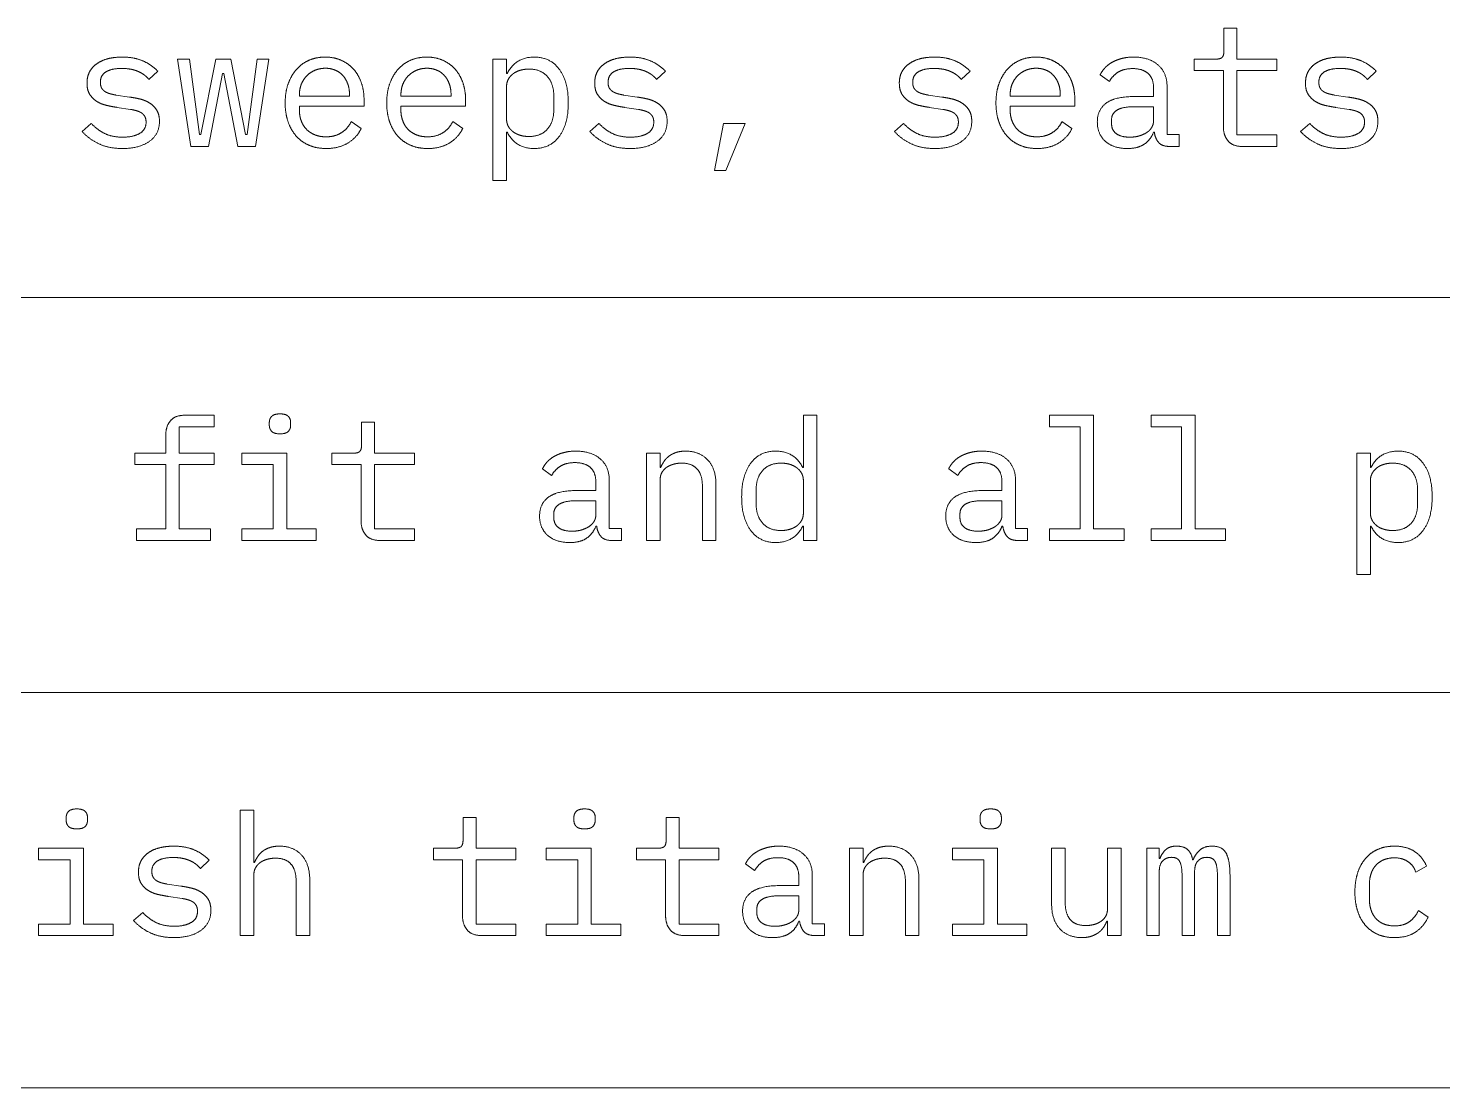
# Model space of a CAD drawing. Header units: millimetres. Extents: x 22 to 584, y 11 to 410.
# Drawn here: x 501.66 to 526.74, y 30.35 to 49.12 of the extents above; entities that cross this region are included whole.
import ezdxf

# ---------------------------------------------------------------- set-up
doc = ezdxf.new("R2010")
doc.units = ezdxf.units.MM
doc.layers.add('dims', color=7, linetype='Continuous', lineweight=5)

msp = doc.modelspace()

# ---------------------------------------------------------------- linework, layer by layer
at = {"layer": 'dims'}
for p, q in [((522.858, 49.122), (522.858, 48.717)), ((523.089, 49.122), (522.858, 49.122)), ((523.089, 48.576), (523.089, 49.122)), ((504.306, 48.576), (504.543, 47.028)), ((504.519, 48.576), (504.306, 48.576)), ((504.696, 47.238), (504.519, 48.576)), ((504.987, 48.576), (504.723, 47.238)), ((505.251, 48.576), (504.987, 48.576)), ((505.515, 47.238), (505.251, 48.576)), ((505.719, 48.576), (505.542, 47.238)), ((505.689, 47.028), (505.926, 48.576)), ((505.926, 48.576), (505.719, 48.576)), ((509.901, 48.576), (509.901, 46.428)), ((510.141, 48.576), (509.901, 48.576)), ((510.141, 48.324), (510.141, 48.576)), ((522.333, 48.576), (522.333, 48.372)), ((522.717, 48.576), (522.333, 48.576)), ((523.794, 48.576), (523.089, 48.576)), ((523.794, 48.372), (523.794, 48.576)), ((503.802, 48.216), (503.958, 48.363)), ((504.855, 47.028), (505.107, 48.324)), ((505.107, 48.324), (505.131, 48.324)), ((505.131, 48.324), (505.377, 47.028)), ((510.153, 48.324), (510.141, 48.324)), ((512.802, 48.216), (512.958, 48.363)), ((518.202, 48.216), (518.358, 48.363)), ((520.665, 48.3), (520.827, 48.18)), ((522.333, 48.372), (522.849, 48.372)), ((522.849, 48.372), (522.849, 47.382)), ((523.089, 48.372), (523.794, 48.372)), ((523.089, 47.232), (523.089, 48.372)), ((525.402, 48.216), (525.558, 48.363)), ((503.457, 47.904), (503.214, 47.94)), ((506.469, 47.922), (506.469, 47.943)), ((507.357, 47.922), (506.469, 47.922)), ((507.357, 47.955), (507.357, 47.922)), ((508.269, 47.922), (508.269, 47.943)), ((509.157, 47.922), (508.269, 47.922)), ((509.157, 47.955), (509.157, 47.922)), ((510.141, 47.523), (510.141, 48.081)), ((510.978, 47.934), (510.978, 47.67)), ((512.457, 47.904), (512.214, 47.94)), ((517.857, 47.904), (517.614, 47.94)), ((519.069, 47.922), (519.069, 47.943)), ((519.957, 47.922), (519.069, 47.922)), ((519.957, 47.955), (519.957, 47.922)), ((521.61, 47.913), (521.28, 47.913)), ((521.61, 48.066), (521.61, 47.913)), ((521.85, 47.238), (521.85, 48.09)), ((525.057, 47.904), (524.814, 47.94)), ((503.235, 47.721), (503.478, 47.685)), ((506.469, 47.742), (507.615, 47.742)), ((506.469, 47.67), (506.469, 47.742)), ((507.615, 47.742), (507.615, 47.856)), ((508.269, 47.742), (509.415, 47.742)), ((508.269, 47.67), (508.269, 47.742)), ((509.415, 47.742), (509.415, 47.856)), ((512.235, 47.721), (512.478, 47.685)), ((517.635, 47.721), (517.878, 47.685)), ((519.069, 47.742), (520.215, 47.742)), ((519.069, 47.67), (519.069, 47.742)), ((520.215, 47.742), (520.215, 47.856)), ((521.28, 47.733), (521.61, 47.733)), ((521.61, 47.733), (521.61, 47.478)), ((524.835, 47.721), (525.078, 47.685)), ((502.779, 47.436), (502.617, 47.295)), ((507.564, 47.349), (507.387, 47.469)), ((509.364, 47.349), (509.187, 47.469)), ((511.779, 47.436), (511.617, 47.295)), ((513.987, 47.436), (513.828, 46.605)), ((514.374, 47.436), (513.987, 47.436)), ((514.029, 46.605), (514.374, 47.436)), ((517.179, 47.436), (517.017, 47.295)), ((520.164, 47.349), (519.987, 47.469)), ((520.866, 47.436), (520.866, 47.499)), ((524.379, 47.436), (524.217, 47.295)), ((504.723, 47.238), (504.696, 47.238)), ((505.542, 47.238), (505.515, 47.238)), ((510.141, 47.28), (510.153, 47.28)), ((510.141, 46.428), (510.141, 47.28)), ((521.61, 47.28), (521.625, 47.28)), ((522.066, 47.238), (521.85, 47.238)), ((522.066, 47.028), (522.066, 47.238)), ((523.794, 47.232), (523.089, 47.232)), ((523.794, 47.028), (523.794, 47.232)), ((504.543, 47.028), (504.855, 47.028)), ((505.377, 47.028), (505.689, 47.028)), ((521.901, 47.028), (522.066, 47.028)), ((523.191, 47.028), (523.794, 47.028)), ((509.901, 46.428), (510.141, 46.428)), ((513.828, 46.605), (514.029, 46.605)), ((423.223, 44.35), (566.75, 44.35)), ((504.961, 42.266), (504.442, 42.266)), ((504.961, 42.062), (504.961, 42.266)), ((505.936, 42.137), (505.936, 42.089)), ((506.314, 42.089), (506.314, 42.137)), ((507.571, 42.14), (507.571, 41.735)), ((507.802, 42.14), (507.571, 42.14)), ((507.802, 41.594), (507.802, 42.14)), ((515.404, 42.266), (515.404, 41.342)), ((515.644, 42.266), (515.404, 42.266)), ((515.644, 40.046), (515.644, 42.266)), ((519.769, 42.266), (519.769, 42.062)), ((520.549, 42.266), (519.769, 42.266)), ((520.549, 40.25), (520.549, 42.266)), ((521.569, 42.266), (521.569, 42.062)), ((522.349, 42.266), (521.569, 42.266)), ((522.349, 40.25), (522.349, 42.266)), ((504.1, 41.912), (504.1, 41.594)), ((504.34, 42.062), (504.961, 42.062)), ((504.34, 41.594), (504.34, 42.062)), ((519.769, 42.062), (520.309, 42.062)), ((520.309, 42.062), (520.309, 40.25)), ((521.569, 42.062), (522.109, 42.062)), ((522.109, 42.062), (522.109, 40.25)), ((503.549, 41.594), (503.549, 41.39)), ((504.1, 41.594), (503.549, 41.594)), ((503.549, 41.39), (504.1, 41.39)), ((504.1, 41.39), (504.1, 40.25)), ((504.961, 41.594), (504.34, 41.594)), ((504.34, 41.39), (504.961, 41.39)), ((504.34, 40.25), (504.34, 41.39)), ((504.961, 41.39), (504.961, 41.594)), ((505.447, 41.594), (505.447, 41.39)), ((506.245, 41.594), (505.447, 41.594)), ((505.447, 41.39), (506.005, 41.39)), ((506.005, 41.39), (506.005, 40.25)), ((506.245, 40.25), (506.245, 41.594)), ((507.046, 41.594), (507.046, 41.39)), ((507.43, 41.594), (507.046, 41.594)), ((507.046, 41.39), (507.562, 41.39)), ((507.562, 41.39), (507.562, 40.4)), ((508.507, 41.594), (507.802, 41.594)), ((507.802, 41.39), (508.507, 41.39)), ((507.802, 40.25), (507.802, 41.39)), ((508.507, 41.39), (508.507, 41.594)), ((512.624, 41.594), (512.624, 40.046)), ((512.864, 41.594), (512.624, 41.594)), ((512.864, 41.342), (512.864, 41.594)), ((525.214, 41.594), (525.214, 39.446)), ((525.454, 41.594), (525.214, 41.594)), ((525.454, 41.342), (525.454, 41.594)), ((510.779, 41.318), (510.94, 41.198)), ((512.875, 41.342), (512.864, 41.342)), ((515.404, 41.342), (515.392, 41.342)), ((517.979, 41.318), (518.14, 41.198)), ((525.466, 41.342), (525.454, 41.342)), ((511.724, 40.931), (511.394, 40.931)), ((511.724, 41.084), (511.724, 40.931)), ((511.963, 40.256), (511.963, 41.108)), ((512.864, 40.046), (512.864, 41.12)), ((513.614, 40.997), (513.614, 40.046)), ((513.854, 40.046), (513.854, 41.039)), ((514.567, 40.688), (514.567, 40.952)), ((515.404, 41.099), (515.404, 40.541)), ((518.924, 40.931), (518.594, 40.931)), ((518.924, 41.084), (518.924, 40.931)), ((519.164, 40.256), (519.164, 41.108)), ((525.454, 40.541), (525.454, 41.099)), ((526.291, 40.952), (526.291, 40.688)), ((511.394, 40.751), (511.724, 40.751)), ((511.724, 40.751), (511.724, 40.496)), ((518.594, 40.751), (518.924, 40.751)), ((518.924, 40.751), (518.924, 40.496)), ((510.979, 40.454), (510.979, 40.517)), ((518.179, 40.454), (518.179, 40.517)), ((503.579, 40.25), (503.579, 40.046)), ((504.1, 40.25), (503.579, 40.25)), ((504.892, 40.25), (504.34, 40.25)), ((504.892, 40.046), (504.892, 40.25)), ((505.447, 40.25), (505.447, 40.046)), ((506.005, 40.25), (505.447, 40.25)), ((506.767, 40.25), (506.245, 40.25)), ((506.767, 40.046), (506.767, 40.25)), ((508.507, 40.25), (507.802, 40.25)), ((508.507, 40.046), (508.507, 40.25)), ((511.724, 40.298), (511.739, 40.298)), ((512.179, 40.256), (511.963, 40.256)), ((512.179, 40.046), (512.179, 40.256)), ((515.392, 40.298), (515.404, 40.298)), ((515.404, 40.298), (515.404, 40.046)), ((518.924, 40.298), (518.939, 40.298)), ((519.379, 40.256), (519.164, 40.256)), ((519.379, 40.046), (519.379, 40.256)), ((519.769, 40.25), (519.769, 40.046)), ((520.309, 40.25), (519.769, 40.25)), ((521.089, 40.25), (520.549, 40.25)), ((521.089, 40.046), (521.089, 40.25)), ((521.569, 40.25), (521.569, 40.046)), ((522.109, 40.25), (521.569, 40.25)), ((522.889, 40.25), (522.349, 40.25)), ((522.889, 40.046), (522.889, 40.25)), ((525.454, 40.298), (525.466, 40.298)), ((525.454, 39.446), (525.454, 40.298)), ((503.579, 40.046), (504.892, 40.046)), ((505.447, 40.046), (506.767, 40.046)), ((507.904, 40.046), (508.507, 40.046)), ((512.014, 40.046), (512.179, 40.046)), ((512.624, 40.046), (512.864, 40.046)), ((513.614, 40.046), (513.854, 40.046)), ((515.404, 40.046), (515.644, 40.046)), ((519.214, 40.046), (519.379, 40.046)), ((519.769, 40.046), (521.089, 40.046)), ((521.569, 40.046), (522.889, 40.046)), ((525.214, 39.446), (525.454, 39.446)), ((423.223, 37.35), (566.75, 37.35)), ((502.335, 35.137), (502.335, 35.089)), ((502.713, 35.089), (502.713, 35.137)), ((505.422, 35.266), (505.422, 33.046)), ((505.662, 35.266), (505.422, 35.266)), ((505.662, 34.342), (505.662, 35.266)), ((509.37, 35.14), (509.37, 34.735)), ((509.601, 35.14), (509.37, 35.14)), ((509.601, 34.594), (509.601, 35.14)), ((511.335, 35.137), (511.335, 35.089)), ((511.713, 35.089), (511.713, 35.137)), ((512.97, 35.14), (512.97, 34.735)), ((513.201, 35.14), (512.97, 35.14)), ((513.201, 34.594), (513.201, 35.14)), ((518.535, 35.137), (518.535, 35.089)), ((518.913, 35.089), (518.913, 35.137)), ((501.846, 34.594), (501.846, 34.39)), ((502.644, 34.594), (501.846, 34.594)), ((501.846, 34.39), (502.404, 34.39)), ((502.404, 34.39), (502.404, 33.25)), ((502.644, 33.25), (502.644, 34.594)), ((504.714, 34.234), (504.87, 34.381)), ((508.845, 34.594), (508.845, 34.39)), ((509.229, 34.594), (508.845, 34.594)), ((508.845, 34.39), (509.361, 34.39)), ((509.361, 34.39), (509.361, 33.4)), ((510.306, 34.594), (509.601, 34.594)), ((509.601, 34.39), (510.306, 34.39)), ((509.601, 33.25), (509.601, 34.39)), ((510.306, 34.39), (510.306, 34.594)), ((510.846, 34.594), (510.846, 34.39)), ((511.644, 34.594), (510.846, 34.594)), ((510.846, 34.39), (511.404, 34.39)), ((511.404, 34.39), (511.404, 33.25)), ((511.644, 33.25), (511.644, 34.594)), ((512.445, 34.594), (512.445, 34.39)), ((512.829, 34.594), (512.445, 34.594)), ((512.445, 34.39), (512.961, 34.39)), ((512.961, 34.39), (512.961, 33.4)), ((513.906, 34.594), (513.201, 34.594)), ((513.201, 34.39), (513.906, 34.39)), ((513.201, 33.25), (513.201, 34.39)), ((513.906, 34.39), (513.906, 34.594)), ((516.222, 34.594), (516.222, 33.046)), ((516.462, 34.594), (516.222, 34.594)), ((516.462, 34.342), (516.462, 34.594)), ((518.046, 34.594), (518.046, 34.39)), ((518.844, 34.594), (518.046, 34.594)), ((518.046, 34.39), (518.604, 34.39)), ((518.604, 34.39), (518.604, 33.25)), ((518.844, 33.25), (518.844, 34.594)), ((519.804, 34.594), (519.804, 33.601)), ((520.044, 34.594), (519.804, 34.594)), ((520.044, 33.643), (520.044, 34.594)), ((520.794, 34.594), (520.794, 33.52)), ((521.034, 34.594), (520.794, 34.594)), ((521.034, 33.046), (521.034, 34.594)), ((521.49, 34.594), (521.49, 33.046)), ((521.712, 34.594), (521.49, 34.594)), ((521.712, 34.414), (521.712, 34.594)), ((521.724, 34.414), (521.712, 34.414)), ((522.312, 34.387), (522.303, 34.387)), ((505.674, 34.342), (505.662, 34.342)), ((505.662, 33.046), (505.662, 34.12)), ((514.377, 34.318), (514.539, 34.198)), ((515.562, 33.256), (515.562, 34.108)), ((516.474, 34.342), (516.462, 34.342)), ((516.462, 33.046), (516.462, 34.12)), ((521.712, 33.046), (521.712, 34.183)), ((522.339, 33.046), (522.339, 34.183)), ((522.966, 33.046), (522.966, 34.12)), ((526.26, 34.171), (526.452, 34.273)), ((504.369, 33.922), (504.126, 33.958)), ((506.412, 33.997), (506.412, 33.046)), ((506.652, 33.046), (506.652, 34.039)), ((515.322, 33.931), (514.992, 33.931)), ((515.322, 34.084), (515.322, 33.931)), ((517.212, 33.997), (517.212, 33.046)), ((517.452, 33.046), (517.452, 34.039)), ((522.117, 34.081), (522.117, 33.046)), ((522.744, 34.081), (522.744, 33.046)), ((525.438, 33.688), (525.438, 33.952)), ((504.147, 33.739), (504.39, 33.703)), ((514.992, 33.751), (515.322, 33.751)), ((515.322, 33.751), (515.322, 33.496)), ((503.691, 33.454), (503.529, 33.313)), ((514.578, 33.454), (514.578, 33.517)), ((526.476, 33.37), (526.305, 33.487)), ((501.846, 33.25), (501.846, 33.046)), ((502.404, 33.25), (501.846, 33.25)), ((503.166, 33.25), (502.644, 33.25)), ((503.166, 33.046), (503.166, 33.25)), ((510.306, 33.25), (509.601, 33.25)), ((510.306, 33.046), (510.306, 33.25)), ((510.846, 33.25), (510.846, 33.046)), ((511.404, 33.25), (510.846, 33.25)), ((512.166, 33.25), (511.644, 33.25)), ((512.166, 33.046), (512.166, 33.25)), ((513.906, 33.25), (513.201, 33.25)), ((513.906, 33.046), (513.906, 33.25)), ((515.322, 33.298), (515.337, 33.298)), ((515.778, 33.256), (515.562, 33.256)), ((515.778, 33.046), (515.778, 33.256)), ((518.046, 33.25), (518.046, 33.046)), ((518.604, 33.25), (518.046, 33.25)), ((519.366, 33.25), (518.844, 33.25)), ((519.366, 33.046), (519.366, 33.25)), ((520.782, 33.298), (520.794, 33.298)), ((520.794, 33.298), (520.794, 33.046)), ((501.846, 33.046), (503.166, 33.046)), ((505.422, 33.046), (505.662, 33.046)), ((506.412, 33.046), (506.652, 33.046)), ((509.703, 33.046), (510.306, 33.046)), ((510.846, 33.046), (512.166, 33.046)), ((513.303, 33.046), (513.906, 33.046)), ((515.613, 33.046), (515.778, 33.046)), ((516.222, 33.046), (516.462, 33.046)), ((517.212, 33.046), (517.452, 33.046)), ((518.046, 33.046), (519.366, 33.046)), ((520.794, 33.046), (521.034, 33.046)), ((521.49, 33.046), (521.712, 33.046)), ((522.117, 33.046), (522.339, 33.046)), ((522.744, 33.046), (522.966, 33.046)), ((423.223, 30.35), (566.75, 30.35))]:
    msp.add_line(p, q, dxfattribs=at)
for points in [[(522.826, 48.607), (522.858, 48.639), (522.858, 48.717)], [(502.75, 48.352), (502.797, 48.438), (502.881, 48.496)], [(502.881, 48.496), (502.965, 48.555), (503.079, 48.584)], [(503.319, 48.411), (503.136, 48.411), (503.038, 48.348)], [(503.079, 48.584), (503.193, 48.612), (503.328, 48.612)], [(503.499, 48.393), (503.421, 48.411), (503.319, 48.411)], [(503.328, 48.612), (503.538, 48.612), (503.692, 48.546)], [(503.635, 48.346), (503.577, 48.375), (503.499, 48.393)], [(503.692, 48.546), (503.847, 48.48), (503.958, 48.363)], [(506.415, 48.391), (506.508, 48.498), (506.638, 48.555)], [(506.638, 48.555), (506.769, 48.612), (506.928, 48.612)], [(506.928, 48.414), (506.829, 48.414), (506.745, 48.378)], [(506.928, 48.612), (507.084, 48.612), (507.211, 48.555)], [(507.103, 48.381), (507.024, 48.414), (506.928, 48.414)], [(507.211, 48.555), (507.339, 48.498), (507.429, 48.398)], [(507.429, 48.398), (507.519, 48.297), (507.567, 48.159)], [(508.215, 48.391), (508.308, 48.498), (508.438, 48.555)], [(508.438, 48.555), (508.569, 48.612), (508.728, 48.612)], [(508.728, 48.414), (508.629, 48.414), (508.545, 48.378)], [(508.728, 48.612), (508.884, 48.612), (509.011, 48.555)], [(508.903, 48.381), (508.824, 48.414), (508.728, 48.414)], [(509.011, 48.555), (509.139, 48.498), (509.229, 48.398)], [(509.229, 48.398), (509.319, 48.297), (509.367, 48.159)], [(510.153, 48.324), (510.303, 48.612), (510.63, 48.612)], [(510.537, 48.399), (510.456, 48.399), (510.384, 48.378)], [(510.862, 48.271), (510.747, 48.399), (510.537, 48.399)], [(510.63, 48.612), (510.915, 48.612), (511.075, 48.399)], [(511.075, 48.399), (511.236, 48.186), (511.236, 47.802)], [(511.75, 48.352), (511.797, 48.438), (511.881, 48.496)], [(511.881, 48.496), (511.965, 48.555), (512.079, 48.584)], [(512.319, 48.411), (512.136, 48.411), (512.038, 48.348)], [(512.079, 48.584), (512.193, 48.612), (512.328, 48.612)], [(512.499, 48.393), (512.421, 48.411), (512.319, 48.411)], [(512.328, 48.612), (512.538, 48.612), (512.692, 48.546)], [(512.635, 48.346), (512.577, 48.375), (512.499, 48.393)], [(512.692, 48.546), (512.847, 48.48), (512.958, 48.363)], [(517.15, 48.352), (517.197, 48.438), (517.281, 48.496)], [(517.281, 48.496), (517.365, 48.555), (517.479, 48.584)], [(517.719, 48.411), (517.536, 48.411), (517.438, 48.348)], [(517.479, 48.584), (517.593, 48.612), (517.728, 48.612)], [(517.899, 48.393), (517.821, 48.411), (517.719, 48.411)], [(517.728, 48.612), (517.938, 48.612), (518.092, 48.546)], [(518.035, 48.346), (517.977, 48.375), (517.899, 48.393)], [(518.092, 48.546), (518.247, 48.48), (518.358, 48.363)], [(519.015, 48.391), (519.108, 48.498), (519.238, 48.555)], [(519.238, 48.555), (519.369, 48.612), (519.528, 48.612)], [(519.528, 48.414), (519.429, 48.414), (519.345, 48.378)], [(519.528, 48.612), (519.684, 48.612), (519.811, 48.555)], [(519.703, 48.381), (519.624, 48.414), (519.528, 48.414)], [(519.811, 48.555), (519.939, 48.498), (520.029, 48.398)], [(520.029, 48.398), (520.119, 48.297), (520.167, 48.159)], [(520.665, 48.3), (520.695, 48.36), (520.746, 48.417)], [(520.746, 48.417), (520.797, 48.474), (520.872, 48.517)], [(520.872, 48.517), (520.947, 48.561), (521.043, 48.586)], [(521.241, 48.408), (521.085, 48.408), (520.986, 48.346)], [(521.043, 48.586), (521.139, 48.612), (521.256, 48.612)], [(521.514, 48.322), (521.418, 48.408), (521.241, 48.408)], [(521.256, 48.612), (521.529, 48.612), (521.689, 48.474)], [(521.689, 48.474), (521.85, 48.336), (521.85, 48.09)], [(522.717, 48.576), (522.795, 48.576), (522.826, 48.607)], [(524.35, 48.352), (524.397, 48.438), (524.481, 48.496)], [(524.481, 48.496), (524.565, 48.555), (524.679, 48.584)], [(524.919, 48.411), (524.736, 48.411), (524.638, 48.348)], [(524.679, 48.584), (524.793, 48.612), (524.928, 48.612)], [(525.099, 48.393), (525.021, 48.411), (524.919, 48.411)], [(524.928, 48.612), (525.138, 48.612), (525.292, 48.546)], [(525.235, 48.346), (525.177, 48.375), (525.099, 48.393)], [(525.292, 48.546), (525.447, 48.48), (525.558, 48.363)], [(502.704, 48.15), (502.704, 48.267), (502.75, 48.352)], [(502.756, 47.946), (502.704, 48.024), (502.704, 48.15)], [(503.038, 48.348), (502.941, 48.285), (502.941, 48.165)], [(502.941, 48.165), (502.941, 48.105), (502.963, 48.064)], [(503.734, 48.283), (503.694, 48.318), (503.635, 48.346)], [(503.802, 48.216), (503.775, 48.249), (503.734, 48.283)], [(506.269, 48.135), (506.322, 48.285), (506.415, 48.391)], [(506.599, 48.279), (506.538, 48.216), (506.503, 48.13)], [(506.745, 48.378), (506.661, 48.342), (506.599, 48.279)], [(507.238, 48.286), (507.183, 48.348), (507.103, 48.381)], [(507.325, 48.141), (507.294, 48.225), (507.238, 48.286)], [(507.567, 48.159), (507.615, 48.021), (507.615, 47.856)], [(508.069, 48.135), (508.122, 48.285), (508.215, 48.391)], [(508.399, 48.279), (508.338, 48.216), (508.303, 48.13)], [(508.545, 48.378), (508.461, 48.342), (508.399, 48.279)], [(509.038, 48.286), (508.983, 48.348), (508.903, 48.381)], [(509.125, 48.141), (509.094, 48.225), (509.038, 48.286)], [(509.367, 48.159), (509.415, 48.021), (509.415, 47.856)], [(510.172, 48.217), (510.141, 48.159), (510.141, 48.081)], [(510.258, 48.316), (510.204, 48.276), (510.172, 48.217)], [(510.384, 48.378), (510.312, 48.357), (510.258, 48.316)], [(510.978, 47.934), (510.978, 48.144), (510.862, 48.271)], [(511.704, 48.15), (511.704, 48.267), (511.75, 48.352)], [(511.756, 47.946), (511.704, 48.024), (511.704, 48.15)], [(512.038, 48.348), (511.941, 48.285), (511.941, 48.165)], [(511.941, 48.165), (511.941, 48.105), (511.963, 48.064)], [(512.734, 48.283), (512.694, 48.318), (512.635, 48.346)], [(512.802, 48.216), (512.775, 48.249), (512.734, 48.283)], [(517.104, 48.15), (517.104, 48.267), (517.15, 48.352)], [(517.156, 47.946), (517.104, 48.024), (517.104, 48.15)], [(517.438, 48.348), (517.341, 48.285), (517.341, 48.165)], [(517.341, 48.165), (517.341, 48.105), (517.363, 48.064)], [(518.134, 48.283), (518.094, 48.318), (518.035, 48.346)], [(518.202, 48.216), (518.175, 48.249), (518.134, 48.283)], [(518.869, 48.135), (518.922, 48.285), (519.015, 48.391)], [(519.199, 48.279), (519.138, 48.216), (519.103, 48.13)], [(519.345, 48.378), (519.261, 48.342), (519.199, 48.279)], [(519.838, 48.286), (519.783, 48.348), (519.703, 48.381)], [(519.925, 48.141), (519.894, 48.225), (519.838, 48.286)], [(520.167, 48.159), (520.215, 48.021), (520.215, 47.856)], [(520.986, 48.346), (520.887, 48.285), (520.827, 48.18)], [(521.61, 48.066), (521.61, 48.237), (521.514, 48.322)], [(524.304, 48.15), (524.304, 48.267), (524.35, 48.352)], [(524.356, 47.946), (524.304, 48.024), (524.304, 48.15)], [(524.638, 48.348), (524.541, 48.285), (524.541, 48.165)], [(524.541, 48.165), (524.541, 48.105), (524.563, 48.064)], [(525.334, 48.283), (525.294, 48.318), (525.235, 48.346)], [(525.402, 48.216), (525.375, 48.249), (525.334, 48.283)], [(502.887, 47.821), (502.809, 47.868), (502.756, 47.946)], [(502.963, 48.064), (502.986, 48.024), (503.025, 48)], [(503.025, 48), (503.064, 47.976), (503.113, 47.962)], [(503.113, 47.962), (503.163, 47.949), (503.214, 47.94)], [(503.457, 47.904), (503.541, 47.892), (503.634, 47.871)], [(506.217, 47.799), (506.217, 47.985), (506.269, 48.135)], [(506.503, 48.13), (506.469, 48.045), (506.469, 47.943)], [(507.357, 47.955), (507.357, 48.057), (507.325, 48.141)], [(508.017, 47.799), (508.017, 47.985), (508.069, 48.135)], [(508.303, 48.13), (508.269, 48.045), (508.269, 47.943)], [(509.157, 47.955), (509.157, 48.057), (509.125, 48.141)], [(511.887, 47.821), (511.809, 47.868), (511.756, 47.946)], [(511.963, 48.064), (511.986, 48.024), (512.025, 48)], [(512.025, 48), (512.064, 47.976), (512.113, 47.962)], [(512.113, 47.962), (512.163, 47.949), (512.214, 47.94)], [(512.457, 47.904), (512.541, 47.892), (512.634, 47.871)], [(517.287, 47.821), (517.209, 47.868), (517.156, 47.946)], [(517.363, 48.064), (517.386, 48.024), (517.425, 48)], [(517.425, 48), (517.464, 47.976), (517.513, 47.962)], [(517.513, 47.962), (517.563, 47.949), (517.614, 47.94)], [(517.857, 47.904), (517.941, 47.892), (518.034, 47.871)], [(518.817, 47.799), (518.817, 47.985), (518.869, 48.135)], [(519.103, 48.13), (519.069, 48.045), (519.069, 47.943)], [(519.957, 47.955), (519.957, 48.057), (519.925, 48.141)], [(520.771, 47.796), (520.929, 47.913), (521.28, 47.913)], [(524.487, 47.821), (524.409, 47.868), (524.356, 47.946)], [(524.563, 48.064), (524.586, 48.024), (524.625, 48)], [(524.625, 48), (524.664, 47.976), (524.713, 47.962)], [(524.713, 47.962), (524.763, 47.949), (524.814, 47.94)], [(525.057, 47.904), (525.141, 47.892), (525.234, 47.871)], [(503.059, 47.754), (502.965, 47.775), (502.887, 47.821)], [(503.235, 47.721), (503.154, 47.733), (503.059, 47.754)], [(503.58, 47.662), (503.532, 47.676), (503.478, 47.685)], [(503.667, 47.625), (503.628, 47.649), (503.58, 47.662)], [(503.634, 47.871), (503.727, 47.85), (503.805, 47.804)], [(503.805, 47.804), (503.883, 47.757), (503.935, 47.679)], [(503.935, 47.679), (503.988, 47.601), (503.988, 47.475)], [(506.268, 47.467), (506.217, 47.616), (506.217, 47.799)], [(506.469, 47.67), (506.469, 47.568), (506.502, 47.481)], [(508.068, 47.467), (508.017, 47.616), (508.017, 47.799)], [(508.269, 47.67), (508.269, 47.568), (508.302, 47.481)], [(510.862, 47.332), (510.978, 47.46), (510.978, 47.67)], [(511.236, 47.802), (511.236, 47.418), (511.075, 47.205)], [(512.059, 47.754), (511.965, 47.775), (511.887, 47.821)], [(512.235, 47.721), (512.154, 47.733), (512.059, 47.754)], [(512.58, 47.662), (512.532, 47.676), (512.478, 47.685)], [(512.667, 47.625), (512.628, 47.649), (512.58, 47.662)], [(512.634, 47.871), (512.727, 47.85), (512.805, 47.804)], [(512.805, 47.804), (512.883, 47.757), (512.935, 47.679)], [(512.935, 47.679), (512.988, 47.601), (512.988, 47.475)], [(517.459, 47.754), (517.365, 47.775), (517.287, 47.821)], [(517.635, 47.721), (517.554, 47.733), (517.459, 47.754)], [(517.98, 47.662), (517.932, 47.676), (517.878, 47.685)], [(518.067, 47.625), (518.028, 47.649), (517.98, 47.662)], [(518.034, 47.871), (518.127, 47.85), (518.205, 47.804)], [(518.205, 47.804), (518.283, 47.757), (518.335, 47.679)], [(518.335, 47.679), (518.388, 47.601), (518.388, 47.475)], [(518.868, 47.467), (518.817, 47.616), (518.817, 47.799)], [(519.069, 47.67), (519.069, 47.568), (519.102, 47.481)], [(520.614, 47.463), (520.614, 47.679), (520.771, 47.796)], [(520.965, 47.673), (520.866, 47.613), (520.866, 47.499)], [(521.28, 47.733), (521.064, 47.733), (520.965, 47.673)], [(524.659, 47.754), (524.565, 47.775), (524.487, 47.821)], [(524.835, 47.721), (524.754, 47.733), (524.659, 47.754)], [(525.18, 47.662), (525.132, 47.676), (525.078, 47.685)], [(525.267, 47.625), (525.228, 47.649), (525.18, 47.662)], [(525.234, 47.871), (525.327, 47.85), (525.405, 47.804)], [(525.405, 47.804), (525.483, 47.757), (525.535, 47.679)], [(525.535, 47.679), (525.588, 47.601), (525.588, 47.475)], [(502.779, 47.436), (502.89, 47.319), (503.022, 47.256)], [(503.635, 47.258), (503.751, 47.322), (503.751, 47.46)], [(503.728, 47.56), (503.706, 47.601), (503.667, 47.625)], [(503.751, 47.46), (503.751, 47.52), (503.728, 47.56)], [(503.988, 47.475), (503.988, 47.244), (503.809, 47.118)], [(506.413, 47.212), (506.319, 47.319), (506.268, 47.467)], [(506.502, 47.481), (506.535, 47.394), (506.596, 47.331)], [(507.213, 47.271), (507.327, 47.343), (507.387, 47.469)], [(508.213, 47.212), (508.119, 47.319), (508.068, 47.467)], [(508.302, 47.481), (508.335, 47.394), (508.396, 47.331)], [(509.013, 47.271), (509.127, 47.343), (509.187, 47.469)], [(510.141, 47.523), (510.141, 47.445), (510.172, 47.386)], [(511.779, 47.436), (511.89, 47.319), (512.022, 47.256)], [(512.635, 47.258), (512.751, 47.322), (512.751, 47.46)], [(512.728, 47.56), (512.706, 47.601), (512.667, 47.625)], [(512.751, 47.46), (512.751, 47.52), (512.728, 47.56)], [(512.988, 47.475), (512.988, 47.244), (512.809, 47.118)], [(517.179, 47.436), (517.29, 47.319), (517.422, 47.256)], [(518.035, 47.258), (518.151, 47.322), (518.151, 47.46)], [(518.128, 47.56), (518.106, 47.601), (518.067, 47.625)], [(518.151, 47.46), (518.151, 47.52), (518.128, 47.56)], [(518.388, 47.475), (518.388, 47.244), (518.209, 47.118)], [(519.013, 47.212), (518.919, 47.319), (518.868, 47.467)], [(519.102, 47.481), (519.135, 47.394), (519.196, 47.331)], [(519.813, 47.271), (519.927, 47.343), (519.987, 47.469)], [(520.758, 47.118), (520.614, 47.244), (520.614, 47.463)], [(520.866, 47.436), (520.866, 47.316), (520.951, 47.254)], [(521.578, 47.365), (521.61, 47.418), (521.61, 47.478)], [(524.379, 47.436), (524.49, 47.319), (524.622, 47.256)], [(525.235, 47.258), (525.351, 47.322), (525.351, 47.46)], [(525.328, 47.56), (525.306, 47.601), (525.267, 47.625)], [(525.351, 47.46), (525.351, 47.52), (525.328, 47.56)], [(525.588, 47.475), (525.588, 47.244), (525.409, 47.118)], [(502.915, 47.075), (502.74, 47.157), (502.617, 47.295)], [(503.022, 47.256), (503.154, 47.193), (503.34, 47.193)], [(503.34, 47.193), (503.52, 47.193), (503.635, 47.258)], [(506.641, 47.049), (506.508, 47.106), (506.413, 47.212)], [(506.596, 47.331), (506.658, 47.268), (506.746, 47.233)], [(506.746, 47.233), (506.835, 47.199), (506.943, 47.199)], [(506.943, 47.199), (507.099, 47.199), (507.213, 47.271)], [(507.564, 47.349), (507.495, 47.193), (507.334, 47.093)], [(508.441, 47.049), (508.308, 47.106), (508.213, 47.212)], [(508.396, 47.331), (508.458, 47.268), (508.546, 47.233)], [(508.546, 47.233), (508.635, 47.199), (508.743, 47.199)], [(508.743, 47.199), (508.899, 47.199), (509.013, 47.271)], [(509.364, 47.349), (509.295, 47.193), (509.134, 47.093)], [(510.63, 46.992), (510.303, 46.992), (510.153, 47.28)], [(510.172, 47.386), (510.204, 47.328), (510.258, 47.288)], [(510.258, 47.288), (510.312, 47.247), (510.384, 47.226)], [(510.384, 47.226), (510.456, 47.205), (510.537, 47.205)], [(510.537, 47.205), (510.747, 47.205), (510.862, 47.332)], [(511.075, 47.205), (510.915, 46.992), (510.63, 46.992)], [(511.915, 47.075), (511.74, 47.157), (511.617, 47.295)], [(512.022, 47.256), (512.154, 47.193), (512.34, 47.193)], [(512.34, 47.193), (512.52, 47.193), (512.635, 47.258)], [(517.315, 47.075), (517.14, 47.157), (517.017, 47.295)], [(517.422, 47.256), (517.554, 47.193), (517.74, 47.193)], [(517.74, 47.193), (517.92, 47.193), (518.035, 47.258)], [(519.241, 47.049), (519.108, 47.106), (519.013, 47.212)], [(519.196, 47.331), (519.258, 47.268), (519.346, 47.233)], [(519.346, 47.233), (519.435, 47.199), (519.543, 47.199)], [(519.543, 47.199), (519.699, 47.199), (519.813, 47.271)], [(520.164, 47.349), (520.095, 47.193), (519.934, 47.093)], [(520.951, 47.254), (521.037, 47.193), (521.187, 47.193)], [(521.187, 47.193), (521.28, 47.193), (521.356, 47.215)], [(521.356, 47.215), (521.433, 47.238), (521.49, 47.275)], [(521.61, 47.28), (521.559, 47.145), (521.446, 47.069)], [(521.49, 47.275), (521.547, 47.313), (521.578, 47.365)], [(521.7, 47.1), (521.64, 47.172), (521.625, 47.28)], [(522.931, 47.127), (522.849, 47.226), (522.849, 47.382)], [(524.515, 47.075), (524.34, 47.157), (524.217, 47.295)], [(524.622, 47.256), (524.754, 47.193), (524.94, 47.193)], [(524.94, 47.193), (525.12, 47.193), (525.235, 47.258)], [(503.334, 46.992), (503.091, 46.992), (502.915, 47.075)], [(503.809, 47.118), (503.631, 46.992), (503.334, 46.992)], [(506.943, 46.992), (506.775, 46.992), (506.641, 47.049)], [(507.334, 47.093), (507.174, 46.992), (506.943, 46.992)], [(508.743, 46.992), (508.575, 46.992), (508.441, 47.049)], [(509.134, 47.093), (508.974, 46.992), (508.743, 46.992)], [(512.334, 46.992), (512.091, 46.992), (511.915, 47.075)], [(512.809, 47.118), (512.631, 46.992), (512.334, 46.992)], [(517.734, 46.992), (517.491, 46.992), (517.315, 47.075)], [(518.209, 47.118), (518.031, 46.992), (517.734, 46.992)], [(519.543, 46.992), (519.375, 46.992), (519.241, 47.049)], [(519.934, 47.093), (519.774, 46.992), (519.543, 46.992)], [(521.145, 46.992), (520.902, 46.992), (520.758, 47.118)], [(521.446, 47.069), (521.334, 46.992), (521.145, 46.992)], [(521.901, 47.028), (521.76, 47.028), (521.7, 47.1)], [(523.191, 47.028), (523.014, 47.028), (522.931, 47.127)], [(524.934, 46.992), (524.691, 46.992), (524.515, 47.075)], [(525.409, 47.118), (525.231, 46.992), (524.934, 46.992)], [(504.1, 41.912), (504.1, 42.068), (504.183, 42.167)], [(504.183, 42.167), (504.265, 42.266), (504.442, 42.266)], [(505.936, 42.137), (505.936, 42.203), (505.978, 42.246)], [(505.978, 42.246), (506.02, 42.29), (506.125, 42.29)], [(506.125, 42.29), (506.23, 42.29), (506.272, 42.246)], [(506.272, 42.246), (506.314, 42.203), (506.314, 42.137)], [(505.978, 41.979), (505.936, 42.023), (505.936, 42.089)], [(506.125, 41.936), (506.02, 41.936), (505.978, 41.979)], [(506.272, 41.979), (506.23, 41.936), (506.125, 41.936)], [(506.314, 42.089), (506.314, 42.023), (506.272, 41.979)], [(507.43, 41.594), (507.509, 41.594), (507.54, 41.625)], [(507.54, 41.625), (507.571, 41.657), (507.571, 41.735)], [(511.156, 41.604), (511.252, 41.63), (511.369, 41.63)], [(511.369, 41.63), (511.642, 41.63), (511.803, 41.492)], [(513.148, 41.606), (513.22, 41.63), (513.316, 41.63)], [(513.316, 41.63), (513.559, 41.63), (513.706, 41.475)], [(514.47, 41.417), (514.63, 41.63), (514.915, 41.63)], [(514.915, 41.63), (515.242, 41.63), (515.392, 41.342)], [(518.356, 41.604), (518.452, 41.63), (518.569, 41.63)], [(518.569, 41.63), (518.842, 41.63), (519.003, 41.492)], [(525.466, 41.342), (525.616, 41.63), (525.944, 41.63)], [(525.944, 41.63), (526.229, 41.63), (526.389, 41.417)], [(510.779, 41.318), (510.809, 41.378), (510.859, 41.435)], [(510.859, 41.435), (510.91, 41.492), (510.985, 41.535)], [(510.985, 41.535), (511.06, 41.579), (511.156, 41.604)], [(511.354, 41.426), (511.199, 41.426), (511.099, 41.364)], [(511.627, 41.34), (511.531, 41.426), (511.354, 41.426)], [(511.803, 41.492), (511.963, 41.354), (511.963, 41.108)], [(512.875, 41.342), (512.899, 41.399), (512.935, 41.451)], [(512.935, 41.451), (512.971, 41.504), (513.024, 41.543)], [(513.106, 41.399), (513.037, 41.381), (512.983, 41.345)], [(513.024, 41.543), (513.076, 41.582), (513.148, 41.606)], [(513.247, 41.417), (513.175, 41.417), (513.106, 41.399)], [(513.52, 41.313), (513.427, 41.417), (513.247, 41.417)], [(513.706, 41.475), (513.854, 41.321), (513.854, 41.039)], [(514.309, 40.82), (514.309, 41.204), (514.47, 41.417)], [(515.009, 41.417), (514.799, 41.417), (514.683, 41.289)], [(515.161, 41.396), (515.089, 41.417), (515.009, 41.417)], [(515.287, 41.334), (515.234, 41.375), (515.161, 41.396)], [(517.979, 41.318), (518.009, 41.378), (518.059, 41.435)], [(518.059, 41.435), (518.11, 41.492), (518.185, 41.535)], [(518.185, 41.535), (518.26, 41.579), (518.356, 41.604)], [(518.554, 41.426), (518.399, 41.426), (518.299, 41.364)], [(518.827, 41.34), (518.731, 41.426), (518.554, 41.426)], [(519.003, 41.492), (519.164, 41.354), (519.164, 41.108)], [(525.697, 41.396), (525.625, 41.375), (525.571, 41.334)], [(525.85, 41.417), (525.769, 41.417), (525.697, 41.396)], [(526.176, 41.289), (526.06, 41.417), (525.85, 41.417)], [(526.389, 41.417), (526.549, 41.204), (526.549, 40.82)], [(511.099, 41.364), (511, 41.303), (510.94, 41.198)], [(511.724, 41.084), (511.724, 41.255), (511.627, 41.34)], [(512.896, 41.252), (512.864, 41.195), (512.864, 41.12)], [(512.983, 41.345), (512.929, 41.309), (512.896, 41.252)], [(513.614, 40.997), (513.614, 41.21), (513.52, 41.313)], [(514.683, 41.289), (514.567, 41.162), (514.567, 40.952)], [(515.373, 41.235), (515.341, 41.294), (515.287, 41.334)], [(515.404, 41.099), (515.404, 41.177), (515.373, 41.235)], [(518.299, 41.364), (518.2, 41.303), (518.14, 41.198)], [(518.924, 41.084), (518.924, 41.255), (518.827, 41.34)], [(525.486, 41.235), (525.454, 41.177), (525.454, 41.099)], [(525.571, 41.334), (525.517, 41.294), (525.486, 41.235)], [(526.291, 40.952), (526.291, 41.162), (526.176, 41.289)], [(510.885, 40.814), (511.042, 40.931), (511.394, 40.931)], [(518.085, 40.814), (518.242, 40.931), (518.594, 40.931)], [(510.727, 40.481), (510.727, 40.697), (510.885, 40.814)], [(511.078, 40.691), (510.979, 40.631), (510.979, 40.517)], [(511.394, 40.751), (511.177, 40.751), (511.078, 40.691)], [(514.47, 40.223), (514.309, 40.436), (514.309, 40.82)], [(514.567, 40.688), (514.567, 40.478), (514.683, 40.35)], [(517.927, 40.481), (517.927, 40.697), (518.085, 40.814)], [(518.278, 40.691), (518.179, 40.631), (518.179, 40.517)], [(518.594, 40.751), (518.377, 40.751), (518.278, 40.691)], [(526.176, 40.35), (526.291, 40.478), (526.291, 40.688)], [(526.549, 40.82), (526.549, 40.436), (526.389, 40.223)], [(507.645, 40.145), (507.562, 40.244), (507.562, 40.4)], [(510.871, 40.136), (510.727, 40.262), (510.727, 40.481)], [(510.979, 40.454), (510.979, 40.334), (511.065, 40.272)], [(511.603, 40.293), (511.66, 40.331), (511.692, 40.383)], [(511.692, 40.383), (511.724, 40.436), (511.724, 40.496)], [(515.287, 40.305), (515.341, 40.346), (515.373, 40.404)], [(515.373, 40.404), (515.404, 40.463), (515.404, 40.541)], [(518.071, 40.136), (517.927, 40.262), (517.927, 40.481)], [(518.179, 40.454), (518.179, 40.334), (518.265, 40.272)], [(518.803, 40.293), (518.86, 40.331), (518.892, 40.383)], [(518.892, 40.383), (518.924, 40.436), (518.924, 40.496)], [(525.454, 40.541), (525.454, 40.463), (525.486, 40.404)], [(525.486, 40.404), (525.517, 40.346), (525.571, 40.305)], [(507.904, 40.046), (507.727, 40.046), (507.645, 40.145)], [(511.259, 40.01), (511.015, 40.01), (510.871, 40.136)], [(511.065, 40.272), (511.15, 40.211), (511.3, 40.211)], [(511.3, 40.211), (511.394, 40.211), (511.47, 40.233)], [(511.47, 40.233), (511.546, 40.256), (511.603, 40.293)], [(511.724, 40.298), (511.672, 40.163), (511.56, 40.086)], [(511.814, 40.118), (511.754, 40.19), (511.739, 40.298)], [(512.014, 40.046), (511.874, 40.046), (511.814, 40.118)], [(514.915, 40.01), (514.63, 40.01), (514.47, 40.223)], [(514.683, 40.35), (514.799, 40.223), (515.009, 40.223)], [(515.392, 40.298), (515.242, 40.01), (514.915, 40.01)], [(515.009, 40.223), (515.089, 40.223), (515.161, 40.244)], [(515.161, 40.244), (515.234, 40.265), (515.287, 40.305)], [(518.459, 40.01), (518.215, 40.01), (518.071, 40.136)], [(518.265, 40.272), (518.35, 40.211), (518.5, 40.211)], [(518.5, 40.211), (518.594, 40.211), (518.67, 40.233)], [(518.67, 40.233), (518.746, 40.256), (518.803, 40.293)], [(518.924, 40.298), (518.872, 40.163), (518.76, 40.086)], [(519.013, 40.118), (518.954, 40.19), (518.939, 40.298)], [(519.214, 40.046), (519.074, 40.046), (519.013, 40.118)], [(525.944, 40.01), (525.616, 40.01), (525.466, 40.298)], [(525.571, 40.305), (525.625, 40.265), (525.697, 40.244)], [(525.697, 40.244), (525.769, 40.223), (525.85, 40.223)], [(525.85, 40.223), (526.06, 40.223), (526.176, 40.35)], [(526.389, 40.223), (526.229, 40.01), (525.944, 40.01)], [(511.56, 40.086), (511.447, 40.01), (511.259, 40.01)], [(518.76, 40.086), (518.647, 40.01), (518.459, 40.01)], [(502.335, 35.137), (502.335, 35.203), (502.377, 35.246)], [(502.377, 35.246), (502.419, 35.29), (502.524, 35.29)], [(502.524, 35.29), (502.629, 35.29), (502.671, 35.246)], [(502.671, 35.246), (502.713, 35.203), (502.713, 35.137)], [(511.335, 35.137), (511.335, 35.203), (511.377, 35.246)], [(511.377, 35.246), (511.419, 35.29), (511.524, 35.29)], [(511.524, 35.29), (511.629, 35.29), (511.671, 35.246)], [(511.671, 35.246), (511.713, 35.203), (511.713, 35.137)], [(518.535, 35.137), (518.535, 35.203), (518.577, 35.246)], [(518.577, 35.246), (518.619, 35.29), (518.724, 35.29)], [(518.724, 35.29), (518.829, 35.29), (518.871, 35.246)], [(518.871, 35.246), (518.913, 35.203), (518.913, 35.137)], [(502.377, 34.979), (502.335, 35.023), (502.335, 35.089)], [(502.524, 34.936), (502.419, 34.936), (502.377, 34.979)], [(502.671, 34.979), (502.629, 34.936), (502.524, 34.936)], [(502.713, 35.089), (502.713, 35.023), (502.671, 34.979)], [(511.377, 34.979), (511.335, 35.023), (511.335, 35.089)], [(511.524, 34.936), (511.419, 34.936), (511.377, 34.979)], [(511.671, 34.979), (511.629, 34.936), (511.524, 34.936)], [(511.713, 35.089), (511.713, 35.023), (511.671, 34.979)], [(518.577, 34.979), (518.535, 35.023), (518.535, 35.089)], [(518.724, 34.936), (518.619, 34.936), (518.577, 34.979)], [(518.871, 34.979), (518.829, 34.936), (518.724, 34.936)], [(518.913, 35.089), (518.913, 35.023), (518.871, 34.979)], [(503.793, 34.514), (503.877, 34.573), (503.991, 34.601)], [(503.991, 34.601), (504.105, 34.63), (504.24, 34.63)], [(504.24, 34.63), (504.45, 34.63), (504.604, 34.564)], [(505.822, 34.543), (505.875, 34.582), (505.947, 34.606)], [(505.947, 34.606), (506.019, 34.63), (506.115, 34.63)], [(506.115, 34.63), (506.358, 34.63), (506.505, 34.475)], [(509.229, 34.594), (509.307, 34.594), (509.339, 34.625)], [(509.339, 34.625), (509.37, 34.657), (509.37, 34.735)], [(512.829, 34.594), (512.907, 34.594), (512.939, 34.625)], [(512.939, 34.625), (512.97, 34.657), (512.97, 34.735)], [(514.584, 34.535), (514.659, 34.579), (514.755, 34.604)], [(514.755, 34.604), (514.851, 34.63), (514.968, 34.63)], [(514.968, 34.63), (515.241, 34.63), (515.401, 34.492)], [(516.622, 34.543), (516.675, 34.582), (516.747, 34.606)], [(516.747, 34.606), (516.819, 34.63), (516.915, 34.63)], [(516.915, 34.63), (517.158, 34.63), (517.305, 34.475)], [(521.826, 34.567), (521.892, 34.63), (522.021, 34.63)], [(522.021, 34.63), (522.156, 34.63), (522.222, 34.562)], [(522.432, 34.561), (522.51, 34.63), (522.648, 34.63)], [(522.648, 34.63), (522.837, 34.63), (522.901, 34.498)], [(525.585, 34.573), (525.714, 34.63), (525.879, 34.63)], [(525.879, 34.63), (526.104, 34.63), (526.245, 34.531)], [(503.616, 34.168), (503.616, 34.285), (503.662, 34.37)], [(503.662, 34.37), (503.709, 34.456), (503.793, 34.514)], [(503.95, 34.366), (503.853, 34.303), (503.853, 34.183)], [(504.231, 34.429), (504.048, 34.429), (503.95, 34.366)], [(504.411, 34.411), (504.333, 34.429), (504.231, 34.429)], [(504.547, 34.364), (504.489, 34.393), (504.411, 34.411)], [(504.646, 34.301), (504.606, 34.336), (504.547, 34.364)], [(504.604, 34.564), (504.759, 34.498), (504.87, 34.381)], [(505.674, 34.342), (505.698, 34.399), (505.734, 34.451)], [(505.734, 34.451), (505.77, 34.504), (505.822, 34.543)], [(505.905, 34.399), (505.836, 34.381), (505.782, 34.345)], [(506.046, 34.417), (505.974, 34.417), (505.905, 34.399)], [(506.319, 34.313), (506.226, 34.417), (506.046, 34.417)], [(506.505, 34.475), (506.652, 34.321), (506.652, 34.039)], [(514.377, 34.318), (514.407, 34.378), (514.458, 34.435)], [(514.458, 34.435), (514.509, 34.492), (514.584, 34.535)], [(514.698, 34.364), (514.599, 34.303), (514.539, 34.198)], [(514.953, 34.426), (514.797, 34.426), (514.698, 34.364)], [(515.226, 34.34), (515.13, 34.426), (514.953, 34.426)], [(515.401, 34.492), (515.562, 34.354), (515.562, 34.108)], [(516.474, 34.342), (516.498, 34.399), (516.534, 34.451)], [(516.534, 34.451), (516.57, 34.504), (516.622, 34.543)], [(516.705, 34.399), (516.636, 34.381), (516.582, 34.345)], [(516.846, 34.417), (516.774, 34.417), (516.705, 34.399)], [(517.119, 34.313), (517.026, 34.417), (516.846, 34.417)], [(517.305, 34.475), (517.452, 34.321), (517.452, 34.039)], [(521.774, 34.37), (521.712, 34.309), (521.712, 34.183)], [(521.724, 34.414), (521.76, 34.504), (521.826, 34.567)], [(521.931, 34.432), (521.835, 34.432), (521.774, 34.37)], [(522.076, 34.355), (522.036, 34.432), (521.931, 34.432)], [(522.117, 34.081), (522.117, 34.279), (522.076, 34.355)], [(522.222, 34.562), (522.288, 34.495), (522.303, 34.387)], [(522.312, 34.387), (522.354, 34.492), (522.432, 34.561)], [(522.399, 34.37), (522.339, 34.309), (522.339, 34.183)], [(522.555, 34.432), (522.459, 34.432), (522.399, 34.37)], [(522.703, 34.355), (522.663, 34.432), (522.555, 34.432)], [(522.744, 34.081), (522.744, 34.279), (522.703, 34.355)], [(522.901, 34.498), (522.966, 34.366), (522.966, 34.12)], [(525.228, 34.153), (525.276, 34.303), (525.366, 34.409)], [(525.366, 34.409), (525.456, 34.516), (525.585, 34.573)], [(525.691, 34.388), (525.609, 34.354), (525.552, 34.291)], [(525.879, 34.423), (525.774, 34.423), (525.691, 34.388)], [(526.12, 34.357), (526.023, 34.423), (525.879, 34.423)], [(526.26, 34.171), (526.218, 34.291), (526.12, 34.357)], [(526.245, 34.531), (526.386, 34.432), (526.452, 34.273)], [(503.668, 33.964), (503.616, 34.042), (503.616, 34.168)], [(503.853, 34.183), (503.853, 34.123), (503.875, 34.082)], [(504.714, 34.234), (504.687, 34.267), (504.646, 34.301)], [(505.695, 34.252), (505.662, 34.195), (505.662, 34.12)], [(505.782, 34.345), (505.728, 34.309), (505.695, 34.252)], [(506.412, 33.997), (506.412, 34.21), (506.319, 34.313)], [(515.322, 34.084), (515.322, 34.255), (515.226, 34.34)], [(516.495, 34.252), (516.462, 34.195), (516.462, 34.12)], [(516.582, 34.345), (516.528, 34.309), (516.495, 34.252)], [(517.212, 33.997), (517.212, 34.21), (517.119, 34.313)], [(525.18, 33.82), (525.18, 34.003), (525.228, 34.153)], [(525.466, 34.141), (525.438, 34.054), (525.438, 33.952)], [(525.552, 34.291), (525.495, 34.228), (525.466, 34.141)], [(503.799, 33.839), (503.721, 33.886), (503.668, 33.964)], [(503.875, 34.082), (503.898, 34.042), (503.937, 34.018)], [(503.937, 34.018), (503.976, 33.994), (504.025, 33.98)], [(504.025, 33.98), (504.075, 33.967), (504.126, 33.958)], [(504.369, 33.922), (504.453, 33.91), (504.546, 33.889)], [(504.546, 33.889), (504.639, 33.868), (504.717, 33.821)], [(514.483, 33.814), (514.641, 33.931), (514.992, 33.931)], [(503.971, 33.772), (503.877, 33.793), (503.799, 33.839)], [(504.147, 33.739), (504.066, 33.751), (503.971, 33.772)], [(504.492, 33.68), (504.444, 33.694), (504.39, 33.703)], [(504.579, 33.643), (504.54, 33.667), (504.492, 33.68)], [(504.64, 33.578), (504.618, 33.619), (504.579, 33.643)], [(504.717, 33.821), (504.795, 33.775), (504.847, 33.697)], [(504.847, 33.697), (504.9, 33.619), (504.9, 33.493)], [(514.326, 33.481), (514.326, 33.697), (514.483, 33.814)], [(514.677, 33.691), (514.578, 33.631), (514.578, 33.517)], [(514.992, 33.751), (514.776, 33.751), (514.677, 33.691)], [(519.951, 33.164), (519.804, 33.319), (519.804, 33.601)], [(520.044, 33.643), (520.044, 33.43), (520.137, 33.326)], [(525.226, 33.487), (525.18, 33.637), (525.18, 33.82)], [(525.438, 33.688), (525.438, 33.586), (525.466, 33.499)], [(503.691, 33.454), (503.802, 33.337), (503.934, 33.274)], [(504.547, 33.275), (504.663, 33.34), (504.663, 33.478)], [(504.663, 33.478), (504.663, 33.538), (504.64, 33.578)], [(504.9, 33.493), (504.9, 33.262), (504.721, 33.136)], [(509.443, 33.145), (509.361, 33.244), (509.361, 33.4)], [(513.043, 33.145), (512.961, 33.244), (512.961, 33.4)], [(514.47, 33.136), (514.326, 33.262), (514.326, 33.481)], [(514.578, 33.454), (514.578, 33.334), (514.663, 33.272)], [(515.202, 33.293), (515.259, 33.331), (515.29, 33.383)], [(515.29, 33.383), (515.322, 33.436), (515.322, 33.496)], [(520.674, 33.295), (520.728, 33.331), (520.761, 33.386)], [(520.761, 33.386), (520.794, 33.442), (520.794, 33.52)], [(525.363, 33.232), (525.273, 33.337), (525.226, 33.487)], [(525.466, 33.499), (525.495, 33.412), (525.552, 33.349)], [(525.552, 33.349), (525.609, 33.286), (525.693, 33.251)], [(526.143, 33.289), (526.245, 33.361), (526.305, 33.487)], [(526.476, 33.37), (526.407, 33.214), (526.261, 33.112)], [(503.827, 33.093), (503.652, 33.175), (503.529, 33.313)], [(503.934, 33.274), (504.066, 33.211), (504.252, 33.211)], [(504.721, 33.136), (504.543, 33.01), (504.246, 33.01)], [(504.252, 33.211), (504.432, 33.211), (504.547, 33.275)], [(509.703, 33.046), (509.526, 33.046), (509.443, 33.145)], [(513.303, 33.046), (513.126, 33.046), (513.043, 33.145)], [(514.857, 33.01), (514.614, 33.01), (514.47, 33.136)], [(514.663, 33.272), (514.749, 33.211), (514.899, 33.211)], [(514.899, 33.211), (514.992, 33.211), (515.069, 33.233)], [(515.069, 33.233), (515.145, 33.256), (515.202, 33.293)], [(515.322, 33.298), (515.271, 33.163), (515.158, 33.086)], [(515.412, 33.118), (515.352, 33.19), (515.337, 33.298)], [(515.613, 33.046), (515.472, 33.046), (515.412, 33.118)], [(520.341, 33.01), (520.098, 33.01), (519.951, 33.164)], [(520.137, 33.326), (520.23, 33.223), (520.41, 33.223)], [(520.41, 33.223), (520.482, 33.223), (520.551, 33.241)], [(520.551, 33.241), (520.62, 33.259), (520.674, 33.295)], [(520.722, 33.188), (520.686, 33.136), (520.633, 33.097)], [(520.782, 33.298), (520.758, 33.241), (520.722, 33.188)], [(525.583, 33.068), (525.453, 33.127), (525.363, 33.232)], [(525.693, 33.251), (525.777, 33.217), (525.885, 33.217)], [(526.261, 33.112), (526.116, 33.01), (525.882, 33.01)], [(525.885, 33.217), (526.041, 33.217), (526.143, 33.289)], [(504.246, 33.01), (504.003, 33.01), (503.827, 33.093)], [(515.158, 33.086), (515.046, 33.01), (514.857, 33.01)], [(520.509, 33.034), (520.437, 33.01), (520.341, 33.01)], [(520.633, 33.097), (520.581, 33.058), (520.509, 33.034)], [(525.882, 33.01), (525.714, 33.01), (525.583, 33.068)]]:
    msp.add_open_spline(points, degree=2, dxfattribs=at)

doc.saveas('drawing.dxf')
